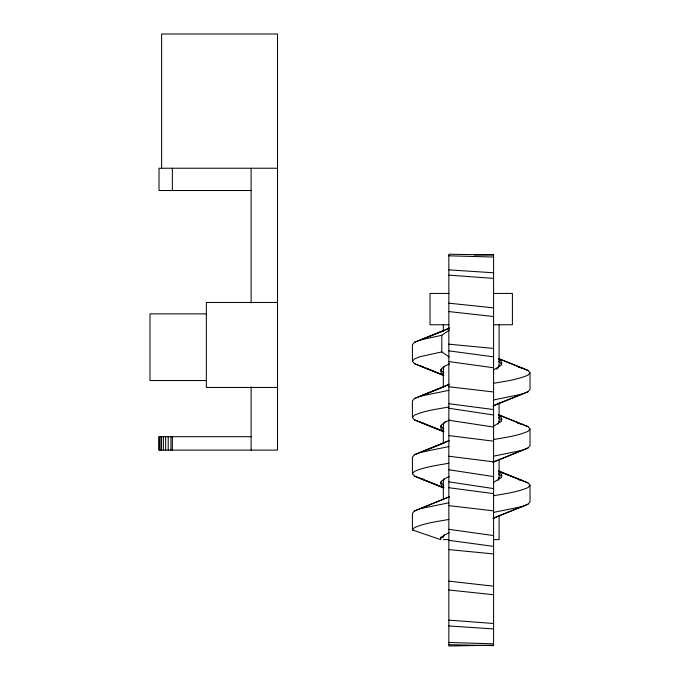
<?xml version="1.0" encoding="UTF-8"?>
<svg xmlns="http://www.w3.org/2000/svg" width="680" height="680" viewBox="0 0 680 680"><rect width="100%" height="100%" fill="white"/><g stroke="black" fill="none" stroke-linecap="round" stroke-linejoin="round"><path stroke-width="1.02" d="M444.287 366.24L443.335 368.585L443.335 387.353M444.287 478.694L443.335 481.032L443.335 499.8M444.287 534.913L443.335 537.26L440.521 537.26M498.134 424.065L499.086 421.727L499.086 402.951M498.134 480.292L499.086 477.946L499.086 459.179M443.335 443.581L443.335 424.813L444.287 422.467L445.952 421.192M499.086 324.751L499.086 365.5L498.134 367.846L496.468 369.121M414.418 510.994L449.514 496.689L414.418 510.994L412.411 513.332L412.411 529.983L440.521 539.597L441.567 537.26L444.635 534.913L449.514 532.567M414.418 342.32L444.635 330.361L414.418 342.32L412.411 344.666L412.411 361.309L414.418 363.655L443.666 375.224L414.418 363.655M412.411 361.309L414.418 358.964L420.291 356.626L441.813 351.942L449.25 357.034M448.902 390.346L420.291 396.202L449.514 384.243L414.418 398.548L412.411 400.885L412.411 417.537L414.418 419.875L443.666 431.451L414.418 419.875M412.411 417.537L414.418 415.191C425.323 410.474 437.291 409.113 448.902 406.988M448.902 446.573L420.291 452.429L449.514 440.47L414.418 454.767L412.411 457.113L412.411 473.756L414.418 476.102L443.666 487.671L414.418 476.102M412.411 473.756L414.418 471.418C425.323 466.692 437.291 465.341 448.902 463.216M498.754 358.522L528.003 370.43L530.009 372.776L528.003 375.113C517.097 379.839 505.129 381.2 493.519 383.316M492.906 406.062L528.003 391.765L530.009 389.419L530.009 372.776M412.411 529.983L414.418 527.637C425.323 522.92 437.291 521.56 448.902 519.443M498.754 414.749L528.003 426.657L530.009 429.003L528.003 431.341C517.097 436.067 505.129 437.418 493.519 439.543M492.906 462.289L528.003 447.992L530.009 445.646L530.009 429.003M528.003 482.885L498.763 471.308L528.003 482.885L530.009 485.223L528.003 487.568C517.097 492.286 505.129 493.646 493.519 495.762M492.906 518.517L528.003 504.212L530.009 501.874L530.009 485.223M445.451 329.97L449.514 328.024L420.291 339.975L441.813 335.291L449.25 330.2M449.514 363.894L444.635 366.24L441.567 368.585L440.521 370.923L441.567 373.269L443.87 375.028M493.723 369.801L500.854 365.5L501.899 363.162L500.854 360.817L498.55 359.057M449.514 420.121L444.635 422.467L441.567 424.804L440.521 427.15L441.567 429.497L443.87 431.248M493.723 405.671L497.785 403.725M493.723 426.02L500.854 421.727L501.899 419.381L500.854 417.044L498.55 415.284M449.514 476.348L444.635 478.686L441.567 481.032L440.521 483.378L441.567 485.715L443.87 487.475M493.723 461.898L528.003 447.992M493.723 482.248L500.854 477.955L501.899 475.609L500.854 473.263L498.55 471.512M493.723 518.126L496.978 516.562M414.418 398.548L444.635 386.589M498.763 403.333L528.003 391.765M414.418 454.767L444.635 442.808M497.785 516.171L528.003 504.212M522.13 394.111L493.519 399.967M522.13 450.33L493.519 456.187M420.291 508.648L448.902 502.792M522.13 506.558L493.519 512.414M474.266 254.975L493.587 254.6L493.587 645.626L448.842 644.7M493.587 645.192L448.842 646L448.842 254.226L493.587 255.025M277.508 168.232L159.01 168.232L159.01 190.519L251.107 190.519M449.021 293.428L430.024 293.428L430.024 324.751L449.021 324.751M493.399 293.428L512.397 293.428L512.397 324.751L493.578 324.751M277.508 302.455L206.363 302.455L206.363 387.473L277.508 387.473M206.363 313.871L149.991 313.871L149.991 380.536L206.363 380.536M251.107 436.688L158.941 436.688L158.941 450.109L277.508 450.109L277.508 34L161.619 34L161.619 168.232M443.335 539.597L448.842 539.597M493.578 539.597L499.086 539.597L499.086 515.448M448.842 255.816L493.587 257.04M493.587 643.824L448.842 642.481M448.842 269.883L493.587 272.756M493.587 628.932L448.842 625.948M448.842 275.128L493.587 278.383M493.587 623.492L448.842 620.135M448.842 344.165L493.587 348.457M493.587 553.937L448.842 549.585M448.842 303.178L493.587 307.844M493.587 594.736L448.842 589.985M448.842 311.567L493.587 316.54M493.587 586.185L448.842 581.145M448.842 386.767L493.587 391.969M448.842 505.631L493.587 510.867M448.842 435.583L493.587 441.184M448.842 456.238L493.587 461.848M493.587 409.547L448.842 403.699M493.587 493.603L448.842 487.73M493.587 356.855L448.842 350.863M493.587 546.38L448.842 540.328M448.842 361.573L493.587 367.769M493.587 535.568L448.842 529.329M448.842 408.255L493.587 414.995M448.842 481.839L493.587 488.597M493.587 427.057L448.842 420.24M448.842 469.752L493.587 476.578M518.398 367.149L522.13 368.092M422.161 366.46L420.291 365.993L443.666 375.564M517.463 423.138L522.13 424.311M423.096 422.926L420.291 422.221L443.666 431.783M518.398 479.604L522.13 480.539L498.754 470.968M424.031 479.383L420.291 478.448L443.666 488.01M498.763 358.861L528.003 370.43M498.763 415.08L528.003 426.657M498.55 361.403L500.854 363.154L501.551 364.718M443.87 372.683L441.567 370.931L440.869 369.368M498.55 417.622L500.854 419.381L501.551 420.945M443.87 428.91L441.567 427.15L440.869 425.595M498.55 473.85L500.854 475.609L501.551 477.164M443.87 485.137L441.567 483.378L440.869 481.814M498.992 365.067L499.086 365.5M498.992 421.294L499.086 421.727M498.992 477.521L499.086 477.946M443.335 368.585L443.428 369.019M443.335 424.813L443.428 425.238M443.335 481.032L443.428 481.465M443.335 324.751L443.335 331.067M441.813 335.291L441.813 351.942M440.521 538.042L440.521 539.597M251.107 168.232L251.107 302.991M251.107 386.818L251.107 450.109M172.363 168.232L172.363 190.519M172.363 436.688L172.363 450.109M170.96 436.688L170.96 450.109M168.215 436.688L168.215 450.109M165.648 436.688L165.648 450.109M163.379 436.688L163.379 450.109M161.5 436.688L161.5 450.109M160.097 436.688L160.097 450.109M159.231 436.688L159.231 450.109"/></g></svg>
